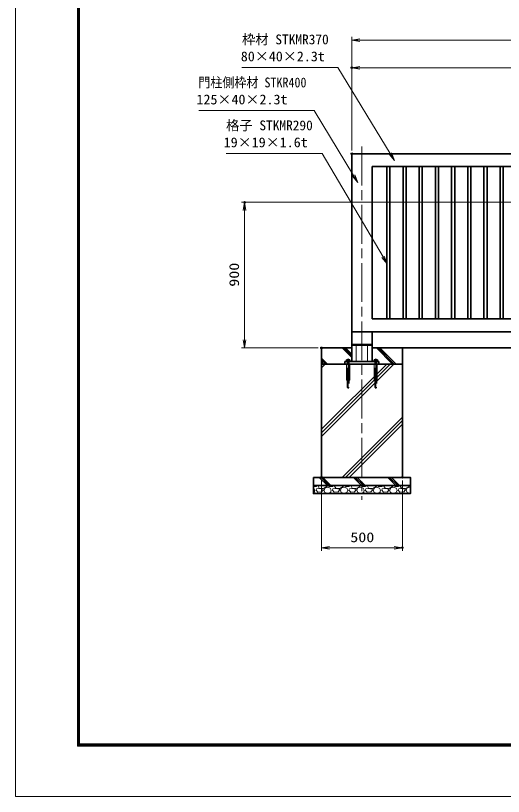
# Model space of a CAD drawing. Units: millimetres at full size. Extents: x -5940 to 5940, y -4200 to 4200.
# Drawn here: x -5940 to -2924, y -4200 to 625 of the extents above; entities that cross this region are included whole.
import ezdxf
from ezdxf.enums import TextEntityAlignment as Align

# ---------------------------------------------------------------- set-up
doc = ezdxf.new("R2010")
doc.units = ezdxf.units.MM
doc.header["$LTSCALE"] = 20
doc.header["$PDMODE"] = 32
doc.header["$PDSIZE"] = 10
doc.linetypes.add('DASHED', pattern=[7.5, 6, -1.5])
doc.linetypes.add('USER1', pattern=[18, 12, -1.5, 3, -1.5])
for name, color, linetype, lineweight in [('0-0_D-TTL', 7, 'Continuous', 18), ('0-1_外形線', 7, 'Continuous', 35), ('0-2_隠れ線', 140, 'DASHED', 18), ('0-3_軸線', 200, 'USER1', 15), ('0-5_細線', 2, 'Continuous', 35), ('0-6_寸法線', 4, 'Continuous', 18), ('0-7_0', 7, 'Continuous', 18), ('0-F_ハッチング', 253, 'Continuous', 13)]:
    doc.layers.add(name, color=color, linetype=linetype, lineweight=lineweight)
doc.layers.add('0-8_Defpoints', color=7, linetype='Continuous')
doc.styles.add('ＭＳ ゴシック', font='')
doc.styles.get('ＭＳ ゴシック').set_extended_font_data('MS Gothic')

# ---------------------------------------------------------------- blocks, each defined once
blk = doc.blocks.new('PROFSP005ACXU6')
at = {"layer": '0-1_外形線'}
for p, q in [((12, 166), (12, 0)), ((199.9, 103.9), (12, 103.9)), ((12, -166), (12, 0)), ((216, 0), (216, 180)), ((199.9, -103.9), (12, -103.9))]:
    blk.add_line(p, q, dxfattribs=at)
for points in [[(108, 207.8), (12, 207.8), (12, 166), (0, 166), (0, 0)], [(108, -207.8), (12, -207.8), (12, -166), (0, -166), (0, 0)], [(216, 180), (199.9, 207.8), (108, 207.8)], [(216, 0), (216, -180), (199.9, -207.8), (108, -207.8)]]:
    blk.add_lwpolyline(points, dxfattribs=at)
for centre, radius, start, end in [((124, 155.9), 92, 325.61587, 34.38413), ((-127.9, 0), 343.9, 342.41211, 17.58789), ((124, -155.9), 92, 325.61587, 34.38413)]:
    blk.add_arc(centre, radius, start, end, dxfattribs=at)
blk = doc.blocks.new('A$C7A822601')
at = {"layer": '0-7_0', "rotation": 90}
blk.add_blockref('PROFSP005ACXU6', (0, 0), dxfattribs=at)
blk = doc.blocks.new('_Open')
at = {"layer": '0-7_0'}
blk.add_line((-20, 3.333), (0, 0), dxfattribs=at)
blk.add_lwpolyline([(-20, -3.333), (0, 0), (-20, 0)], dxfattribs=at)
blk = doc.blocks.new('S25')
at = {"layer": '0-6_寸法線'}
for points in [[(-3866188.2, 58507673.5), (-3851910.6, 58507673.5), (-3847047.1, 58499633.3), (-3846529.5, 58498777.7)], [(-3847189.7, 58499547.1), (-3846529.5, 58498777.7), (-3846904.5, 58499719.6)]]:
    blk.add_lwpolyline(points, dxfattribs=at)
at = {"layer": '0-6_寸法線', "color": 254, "style": 'ＭＳ ゴシック'}
for s, width, p in [('門柱側枠材 STKR400', 0.9, (-3866248.7, 58510170.4)), ('125×40×2.3t', 1.05, (-3866476.2, 58508070.4))]:
    blk.add_text(s, height=1212, dxfattribs=dict(at, width=width)).set_placement(p, align=Align.BOTTOM_LEFT)
blk = doc.blocks.new('S26')
at = {"layer": '0-6_寸法線'}
for points in [[(-3862821.2, 58502375.9), (-3850953.2, 58502375.9), (-3843397.9, 58489573.9), (-3842889.6, 58488712.7)], [(-3843541.4, 58489489.2), (-3842889.6, 58488712.7), (-3843254.3, 58489658.6)]]:
    blk.add_lwpolyline(points, dxfattribs=at)
at = {"layer": '0-6_寸法線', "color": 254, "style": 'ＭＳ ゴシック'}
blk.add_text('格子 STKMR290', height=1212, dxfattribs=at).set_placement((-3862821.2, 58504872.8), align=Align.BOTTOM_LEFT)
at = {"layer": '0-6_寸法線', "color": 254, "style": 'ＭＳ ゴシック', "width": 1.05}
blk.add_text('19×19×1.6t', height=1212, dxfattribs=at).set_placement((-3863109.2, 58502772.8), align=Align.BOTTOM_LEFT)
blk = doc.blocks.new('S31')
at = {"layer": '0-6_寸法線'}
for points in [[(-3860848.9, 58512997.7), (-3848980.9, 58512997.7), (-3842513.7, 58502359.9), (-3841994.3, 58501505.4)], [(-3842656.1, 58502273.3), (-3841994.3, 58501505.4), (-3842371.3, 58502446.5)]]:
    blk.add_lwpolyline(points, dxfattribs=at)
at = {"layer": '0-6_寸法線', "color": 254, "style": 'ＭＳ ゴシック'}
blk.add_text('枠材 STKMR370', height=1212, dxfattribs=at).set_placement((-3860848.9, 58515494.5), align=Align.BOTTOM_LEFT)
at = {"layer": '0-6_寸法線', "color": 254, "style": 'ＭＳ ゴシック', "width": 1.05}
blk.add_text('80×40×2.3t', height=1212, dxfattribs=at).set_placement((-3860992.9, 58513394.5), align=Align.BOTTOM_LEFT)

msp = doc.modelspace()

# ---------------------------------------------------------------- linework, layer by layer
at = {"layer": '0-0_D-TTL'}
for points in [[(-5940, -4200), (5940, -4200), (5940, 4200), (-5940, 4200)], [(-5558.14, 3889.71), (5558.14, 3889.71), (5558.14, -3888.86), (-5558.14, -3888.86)], [(-5554.61, 3886.18), (5554.61, 3886.18), (5554.61, -3885.32), (-5554.61, -3885.32)], [(-5551.07, 3882.64), (5551.07, 3882.64), (5551.07, -3881.79), (-5551.07, -3881.79)], [(-5547.54, 3879.11), (5547.54, 3879.11), (5547.54, -3878.25), (-5547.54, -3878.25)], [(-5544, 3875.57), (5544, 3875.57), (5544, -3874.71), (-5544, -3874.71)]]:
    msp.add_lwpolyline(points, close=True, dxfattribs=at)
at = {"layer": '0-1_外形線'}
for p, q in [((-1801.32, -228.48), (-3861.32, -228.48)), ((-3861.32, -228.48), (-3861.32, -1328.48)), ((-1881.32, -308.48), (-3736.32, -308.48)), ((-3736.32, -308.48), (-3736.32, -1248.48)), ((-3736.32, -1248.48), (-1881.32, -1248.48)), ((-3861.32, -1328.48), (-1801.32, -1328.48)), ((-3861.32, -1328.48), (-3861.32, -1512.48)), ((-3736.32, -1328.48), (-3736.32, -1512.48)), ((-3861.32, -1407.48), (-3736.32, -1407.48)), ((-3736.32, -1412.48), (-3861.32, -1412.48)), ((-3833.82, -1407.48), (-3833.82, -1412.48)), ((-3763.82, -1407.48), (-3763.82, -1412.48)), ((-3548.82, -1428.48), (138.68, -1428.48)), ((-3903.82, -1512.48), (-3693.82, -1512.48)), ((-3903.82, -1512.48), (-3903.82, -1528.48)), ((-3693.82, -1528.48), (-3903.82, -1528.48)), ((-3693.82, -1512.48), (-3693.82, -1528.48))]:
    msp.add_line(p, q, dxfattribs=at)
for points in [[(-3644.57, -1248.48), (-3625.57, -1248.48), (-3625.57, -308.48), (-3644.57, -308.48)], [(-3544.57, -1248.48), (-3525.57, -1248.48), (-3525.57, -308.48), (-3544.57, -308.48)], [(-3444.57, -1248.48), (-3425.57, -1248.48), (-3425.57, -308.48), (-3444.57, -308.48)], [(-3344.57, -1248.48), (-3325.57, -1248.48), (-3325.57, -308.48), (-3344.57, -308.48)], [(-3244.57, -1248.48), (-3225.57, -1248.48), (-3225.57, -308.48), (-3244.57, -308.48)], [(-3144.57, -1248.48), (-3125.57, -1248.48), (-3125.57, -308.48), (-3144.57, -308.48)], [(-3044.57, -1248.48), (-3025.57, -1248.48), (-3025.57, -308.48), (-3044.57, -308.48)], [(-2944.57, -1248.48), (-2925.57, -1248.48), (-2925.57, -308.48), (-2944.57, -308.48)], [(-4048.82, -1528.48), (-3548.82, -1528.48), (-3548.82, -2228.48), (-4048.82, -2228.48)], [(-4098.82, -2228.48), (-3498.82, -2228.48), (-3498.82, -2278.48), (-4098.82, -2278.48)], [(-3498.82, -2278.48), (-4098.82, -2278.48), (-4098.82, -2328.48), (-3498.82, -2328.48)]]:
    msp.add_lwpolyline(points, close=True, dxfattribs=at)
msp.add_lwpolyline([(-3861.32, -1428.48), (-4048.82, -1428.48), (-4048.82, -1528.48), (-3548.82, -1528.48), (-3548.82, -1428.48), (-3736.32, -1428.48)], dxfattribs=at)
at = {"layer": '0-2_隠れ線'}
for p, q in [((-3833.82, -1512.48), (-3833.82, -1412.48)), ((-3763.82, -1512.48), (-3763.82, -1412.48)), ((-3893.82, -1628.48), (-3893.82, -1528.48)), ((-3889.82, -1512.48), (-3889.82, -1528.48)), ((-3889.82, -1672.48), (-3889.82, -1528.48)), ((-3877.82, -1512.48), (-3877.82, -1528.48)), ((-3873.82, -1528.48), (-3873.82, -1628.48)), ((-3719.82, -1512.48), (-3719.82, -1528.48)), ((-3719.82, -1672.48), (-3719.82, -1528.48)), ((-3707.82, -1512.48), (-3707.82, -1528.48)), ((-3707.82, -1528.48), (-3707.82, -1672.48)), ((-3873.82, -1628.48), (-3893.82, -1628.48)), ((-3707.82, -1672.48), (-3719.82, -1672.48))]:
    msp.add_line(p, q, dxfattribs=at)
for points in [[(-3877.82, -1528.48), (-3877.82, -1672.48), (-3889.82, -1672.48)], [(-3703.82, -1528.48), (-3703.82, -1628.48), (-3723.82, -1628.48), (-3723.82, -1528.48)]]:
    msp.add_lwpolyline(points, dxfattribs=at)
at = {"layer": '0-3_軸線'}
for p, q in [((-3798.82, -184.56), (-3798.82, -2367.84)), ((-3883.82, -1493.14), (-3883.82, -1681.02)), ((-3713.82, -1493.14), (-3713.82, -1681.02))]:
    msp.add_line(p, q, dxfattribs=at)
at = {"layer": '0-6_寸法線'}
for p, q in [((-3861.32, -208.48), (-3861.32, 492.78)), ((-3861.32, 472.78), (263.68, 472.78)), ((-3861.32, -208.48), (-3861.32, 322.78)), ((-1801.32, 302.78), (-3861.32, 302.78)), ((-1791.32, -528.48), (-4544.17, -528.48)), ((-4524.17, -1428.48), (-4524.17, -528.48)), ((-4068.82, -1428.48), (-4544.17, -1428.48)), ((-4048.82, -2248.48), (-4048.82, -2683.41)), ((-3548.82, -2248.48), (-3548.82, -2683.41)), ((-4048.82, -2663.41), (-3548.82, -2663.41))]:
    msp.add_line(p, q, dxfattribs=at)
at = {"layer": '0-8_Defpoints'}
for p in [(-3861.32, 302.78), (-3861.32, -228.48), (-4524.17, -528.48), (-4048.82, -1428.48), (-4048.82, -2228.48), (-3548.82, -2228.48), (-3548.82, -2663.41)]:
    msp.add_point(p, dxfattribs=at)
at = {"layer": '0-F_ハッチング'}
for p, q in [((-3861.32, -1488.86), (-3921.69, -1428.48)), ((-3861.32, -1477.98), (-3910.82, -1428.48)), ((-3861.32, -1467.11), (-3899.94, -1428.48)), ((-3609.56, -1528.48), (-3709.56, -1428.48)), ((-3598.69, -1528.48), (-3698.69, -1428.48)), ((-3587.81, -1528.48), (-3687.81, -1428.48)), ((-4012.07, -1528.48), (-4048.82, -1491.74)), ((-4022.95, -1528.48), (-4048.82, -1502.61)), ((-4033.82, -1528.48), (-4048.82, -1513.49)), ((-4048.82, -1931.62), (-3645.68, -1528.48)), ((-4048.82, -1529.11), (-4048.19, -1528.48)), ((-4048.82, -1953.37), (-3623.93, -1528.48)), ((-4048.82, -1550.86), (-4026.44, -1528.48)), ((-4048.82, -1975.12), (-3602.18, -1528.48)), ((-3921.41, -2228.48), (-3548.82, -1855.89)), ((-3899.66, -2228.48), (-3548.82, -1877.64)), ((-3877.91, -2228.48), (-3548.82, -1899.39)), ((-4012.74, -2278.48), (-4062.74, -2228.48)), ((-4001.87, -2278.48), (-4051.87, -2228.48)), ((-3990.99, -2278.48), (-4040.99, -2228.48)), ((-3800.61, -2278.48), (-3850.61, -2228.48)), ((-3789.74, -2278.48), (-3839.74, -2228.48)), ((-3778.86, -2278.48), (-3828.86, -2228.48)), ((-3588.48, -2278.48), (-3638.48, -2228.48)), ((-3577.6, -2278.48), (-3627.6, -2228.48)), ((-3566.73, -2278.48), (-3616.73, -2228.48)), ((-4098.82, -2293.34), (-4096.01, -2294.39)), ((-4096.01, -2294.39), (-4089.91, -2307.6)), ((-4094.99, -2321.82), (-4089.91, -2307.6)), ((-4082.8, -2307.6), (-4079.75, -2299.47)), ((-4071.62, -2319.79), (-4082.8, -2307.6)), ((-4060.45, -2297.44), (-4079.75, -2299.47)), ((-4069.59, -2282.2), (-4066.25, -2278.48)), ((-4062.48, -2294.39), (-4069.59, -2282.2)), ((-4037.08, -2296.42), (-4062.48, -2294.39)), ((-4040.13, -2302.52), (-4060.45, -2297.44)), ((-4039.11, -2307.6), (-4048.26, -2317.76)), ((-4039.11, -2307.6), (-4040.13, -2302.52)), ((-4015.74, -2285.24), (-4037.08, -2296.42)), ((-4034.03, -2307.6), (-4027.94, -2321.82)), ((-4033.02, -2307.6), (-4026.92, -2293.37)), ((-4026.92, -2293.37), (-4010.66, -2288.29)), ((-4013.81, -2278.48), (-4015.74, -2285.24)), ((-4010.66, -2288.29), (-3994.41, -2294.39)), ((-4004.96, -2278.48), (-4002.54, -2284.23)), ((-4002.54, -2284.23), (-3981.2, -2285.24)), ((-3994.41, -2294.39), (-3988.31, -2307.6)), ((-3993.39, -2321.82), (-3988.31, -2307.6)), ((-3981.2, -2285.24), (-3972.45, -2278.48)), ((-3981.2, -2307.6), (-3978.15, -2299.47)), ((-3970.02, -2319.79), (-3981.2, -2307.6)), ((-3958.85, -2297.44), (-3978.15, -2299.47)), ((-3967.99, -2282.2), (-3964.65, -2278.48)), ((-3960.88, -2294.39), (-3967.99, -2282.2)), ((-3935.48, -2296.42), (-3960.88, -2294.39)), ((-3938.53, -2302.52), (-3958.85, -2297.44)), ((-3937.51, -2307.6), (-3946.66, -2317.76)), ((-3937.51, -2307.6), (-3938.53, -2302.52)), ((-3914.14, -2285.24), (-3935.48, -2296.42)), ((-3932.43, -2307.6), (-3926.34, -2321.82)), ((-3931.42, -2307.6), (-3925.32, -2293.37)), ((-3925.32, -2293.37), (-3909.06, -2288.29)), ((-3912.21, -2278.48), (-3914.14, -2285.24)), ((-3909.06, -2288.29), (-3892.81, -2294.39)), ((-3903.36, -2278.48), (-3900.94, -2284.23)), ((-3900.94, -2284.23), (-3879.6, -2285.24)), ((-3892.81, -2294.39), (-3886.71, -2307.6)), ((-3891.79, -2321.82), (-3886.71, -2307.6)), ((-3879.6, -2285.24), (-3870.85, -2278.48)), ((-3879.6, -2307.6), (-3876.55, -2299.47)), ((-3868.42, -2319.79), (-3879.6, -2307.6)), ((-3857.25, -2297.44), (-3876.55, -2299.47)), ((-3866.39, -2282.2), (-3863.05, -2278.48)), ((-3859.28, -2294.39), (-3866.39, -2282.2)), ((-3833.88, -2296.42), (-3859.28, -2294.39)), ((-3836.93, -2302.52), (-3857.25, -2297.44)), ((-3835.91, -2307.6), (-3845.06, -2317.76)), ((-3835.91, -2307.6), (-3836.93, -2302.52)), ((-3812.54, -2285.24), (-3833.88, -2296.42)), ((-3830.83, -2307.6), (-3824.74, -2321.82)), ((-3829.82, -2307.6), (-3823.72, -2293.37)), ((-3823.72, -2293.37), (-3807.46, -2288.29)), ((-3810.61, -2278.48), (-3812.54, -2285.24)), ((-3807.46, -2288.29), (-3791.21, -2294.39)), ((-3801.76, -2278.48), (-3799.34, -2284.23)), ((-3799.34, -2284.23), (-3778, -2285.24)), ((-3791.21, -2294.39), (-3785.11, -2307.6)), ((-3790.19, -2321.82), (-3785.11, -2307.6)), ((-3778, -2285.24), (-3769.25, -2278.48)), ((-3778, -2307.6), (-3774.95, -2299.47)), ((-3766.82, -2319.79), (-3778, -2307.6)), ((-3755.65, -2297.44), (-3774.95, -2299.47)), ((-3764.79, -2282.2), (-3761.45, -2278.48)), ((-3757.68, -2294.39), (-3764.79, -2282.2)), ((-3732.28, -2296.42), (-3757.68, -2294.39)), ((-3735.33, -2302.52), (-3755.65, -2297.44)), ((-3734.31, -2307.6), (-3743.46, -2317.76)), ((-3734.31, -2307.6), (-3735.33, -2302.52)), ((-3710.94, -2285.24), (-3732.28, -2296.42)), ((-3729.23, -2307.6), (-3723.14, -2321.82)), ((-3728.22, -2307.6), (-3722.12, -2293.37)), ((-3722.12, -2293.37), (-3705.86, -2288.29)), ((-3709.01, -2278.48), (-3710.94, -2285.24)), ((-3705.86, -2288.29), (-3689.61, -2294.39)), ((-3700.16, -2278.48), (-3697.74, -2284.23)), ((-3697.74, -2284.23), (-3676.4, -2285.24)), ((-3689.61, -2294.39), (-3683.51, -2307.6)), ((-3688.59, -2321.82), (-3683.51, -2307.6)), ((-3676.4, -2285.24), (-3667.65, -2278.48)), ((-3676.4, -2307.6), (-3673.35, -2299.47)), ((-3665.22, -2319.79), (-3676.4, -2307.6)), ((-3654.05, -2297.44), (-3673.35, -2299.47)), ((-3663.19, -2282.2), (-3659.85, -2278.48)), ((-3656.08, -2294.39), (-3663.19, -2282.2)), ((-3630.68, -2296.42), (-3656.08, -2294.39)), ((-3633.73, -2302.52), (-3654.05, -2297.44)), ((-3632.71, -2307.6), (-3641.86, -2317.76)), ((-3632.71, -2307.6), (-3633.73, -2302.52)), ((-3609.34, -2285.24), (-3630.68, -2296.42)), ((-3627.63, -2307.6), (-3621.54, -2321.82)), ((-3626.62, -2307.6), (-3620.52, -2293.37)), ((-3620.52, -2293.37), (-3604.26, -2288.29)), ((-3607.41, -2278.48), (-3609.34, -2285.24)), ((-3604.26, -2288.29), (-3588.01, -2294.39)), ((-3598.56, -2278.48), (-3596.14, -2284.23)), ((-3596.14, -2284.23), (-3574.8, -2285.24)), ((-3588.01, -2294.39), (-3581.91, -2307.6)), ((-3586.99, -2321.82), (-3581.91, -2307.6)), ((-3574.8, -2285.24), (-3566.05, -2278.48)), ((-3574.8, -2307.6), (-3571.75, -2299.47)), ((-3563.62, -2319.79), (-3574.8, -2307.6)), ((-3552.45, -2297.44), (-3571.75, -2299.47)), ((-3561.59, -2282.2), (-3558.25, -2278.48)), ((-3554.48, -2294.39), (-3561.59, -2282.2)), ((-3529.08, -2296.42), (-3554.48, -2294.39)), ((-3532.13, -2302.52), (-3552.45, -2297.44)), ((-3531.11, -2307.6), (-3540.26, -2317.76)), ((-3531.11, -2307.6), (-3532.13, -2302.52)), ((-3507.74, -2285.24), (-3529.08, -2296.42)), ((-3526.03, -2307.6), (-3519.94, -2321.82)), ((-3525.02, -2307.6), (-3518.92, -2293.37)), ((-3518.92, -2293.37), (-3502.66, -2288.29)), ((-3505.81, -2278.48), (-3507.74, -2285.24)), ((-3502.66, -2288.29), (-3498.82, -2289.74)), ((-4098.82, -2322.94), (-4094.99, -2321.82)), ((-4087.88, -2323.85), (-4092.95, -2328.48)), ((-4063.5, -2325.88), (-4087.88, -2323.85)), ((-4048.26, -2317.76), (-4071.62, -2319.79)), ((-4061.91, -2328.48), (-4063.5, -2325.88)), ((-4046.22, -2323.85), (-4053.34, -2326.9)), ((-4053.34, -2326.9), (-4052.7, -2328.48)), ((-4034.03, -2327.92), (-4046.22, -2323.85)), ((-4034.98, -2328.48), (-4034.03, -2327.92)), ((-4027.94, -2321.82), (-4010.67, -2326.9)), ((-4010.66, -2326.9), (-3993.39, -2321.82)), ((-3986.28, -2323.85), (-3991.35, -2328.48)), ((-3961.9, -2325.88), (-3986.28, -2323.85)), ((-3946.66, -2317.76), (-3970.02, -2319.79)), ((-3960.31, -2328.48), (-3961.9, -2325.88)), ((-3944.62, -2323.85), (-3951.74, -2326.9)), ((-3951.74, -2326.9), (-3951.1, -2328.48)), ((-3932.43, -2327.92), (-3944.62, -2323.85)), ((-3933.38, -2328.48), (-3932.43, -2327.92)), ((-3926.34, -2321.82), (-3909.07, -2326.9)), ((-3909.06, -2326.9), (-3891.79, -2321.82)), ((-3884.68, -2323.85), (-3889.75, -2328.48)), ((-3860.3, -2325.88), (-3884.68, -2323.85)), ((-3845.06, -2317.76), (-3868.42, -2319.79)), ((-3858.71, -2328.48), (-3860.3, -2325.88)), ((-3843.02, -2323.85), (-3850.14, -2326.9)), ((-3850.14, -2326.9), (-3849.5, -2328.48)), ((-3830.83, -2327.92), (-3843.02, -2323.85)), ((-3831.78, -2328.48), (-3830.83, -2327.92)), ((-3824.74, -2321.82), (-3807.47, -2326.9)), ((-3807.46, -2326.9), (-3790.19, -2321.82)), ((-3783.08, -2323.85), (-3788.15, -2328.48)), ((-3758.7, -2325.88), (-3783.08, -2323.85)), ((-3743.46, -2317.76), (-3766.82, -2319.79)), ((-3757.11, -2328.48), (-3758.7, -2325.88)), ((-3741.42, -2323.85), (-3748.54, -2326.9)), ((-3748.54, -2326.9), (-3747.9, -2328.48)), ((-3729.23, -2327.92), (-3741.42, -2323.85)), ((-3730.18, -2328.48), (-3729.23, -2327.92)), ((-3723.14, -2321.82), (-3705.87, -2326.9)), ((-3705.86, -2326.9), (-3688.59, -2321.82)), ((-3681.48, -2323.85), (-3686.55, -2328.48)), ((-3657.1, -2325.88), (-3681.48, -2323.85)), ((-3641.86, -2317.76), (-3665.22, -2319.79)), ((-3655.51, -2328.48), (-3657.1, -2325.88)), ((-3639.82, -2323.85), (-3646.94, -2326.9)), ((-3646.94, -2326.9), (-3646.3, -2328.48)), ((-3627.63, -2327.92), (-3639.82, -2323.85)), ((-3628.58, -2328.48), (-3627.63, -2327.92)), ((-3621.54, -2321.82), (-3604.27, -2326.9)), ((-3604.26, -2326.9), (-3586.99, -2321.82)), ((-3579.88, -2323.85), (-3584.95, -2328.48)), ((-3555.5, -2325.88), (-3579.88, -2323.85)), ((-3540.26, -2317.76), (-3563.62, -2319.79)), ((-3553.91, -2328.48), (-3555.5, -2325.88)), ((-3538.22, -2323.85), (-3545.34, -2326.9)), ((-3545.34, -2326.9), (-3544.7, -2328.48)), ((-3526.03, -2327.92), (-3538.22, -2323.85)), ((-3526.98, -2328.48), (-3526.03, -2327.92)), ((-3519.94, -2321.82), (-3502.67, -2326.9)), ((-3502.66, -2326.9), (-3498.82, -2325.77))]:
    msp.add_line(p, q, dxfattribs=at)
msp.add_lwpolyline([(-4098.82, -2284.48), (-4082.8, -2285.24), (-4074.05, -2278.48)], dxfattribs=at)

# ---------------------------------------------------------------- block references
at = {"layer": '0-5_細線', "xscale": -0.05, "yscale": 0.05}
for p in [(-3883.82, -1512.48), (-3713.82, -1512.48)]:
    msp.add_blockref('A$C7A822601', p, dxfattribs=at)
at = {"layer": '0-6_寸法線'}
for name, p, xscale, yscale in [('S31', (188501.9, -2925345.27), 0.05, 0.05), ('S25', (188501.9, -2925345.27), 0.05, 0.05), ('S26', (188501.9, -2925345.27), 0.05, 0.05), ('_Open', (-3548.82, -2663.41), 2.5, 2.5)]:
    msp.add_blockref(name, p, dxfattribs=dict(at, xscale=xscale, yscale=yscale))
at = {"layer": '0-6_寸法線', "xscale": 2.5, "yscale": 2.5}
for p, rotation in [((-3861.32, 472.78), 180), ((-3861.32, 302.78), 180), ((-4524.17, -528.48), 90), ((-4524.17, -1428.48), 270), ((-4048.82, -2663.41), 180)]:
    msp.add_blockref('_Open', p, dxfattribs=dict(at, rotation=rotation))

# ---------------------------------------------------------------- texts
at = {"layer": '0-6_寸法線', "color": 254, "style": 'ＭＳ ゴシック', "width": 1.2}
msp.add_text('900', height=60.56, rotation=90, dxfattribs=at).set_placement((-4540.51, -1050.48), align=Align.BOTTOM_LEFT)
msp.add_text('500', height=60.56, dxfattribs=at).set_placement((-3870.82, -2647.07), align=Align.BOTTOM_LEFT)

doc.saveas('drawing.dxf')
